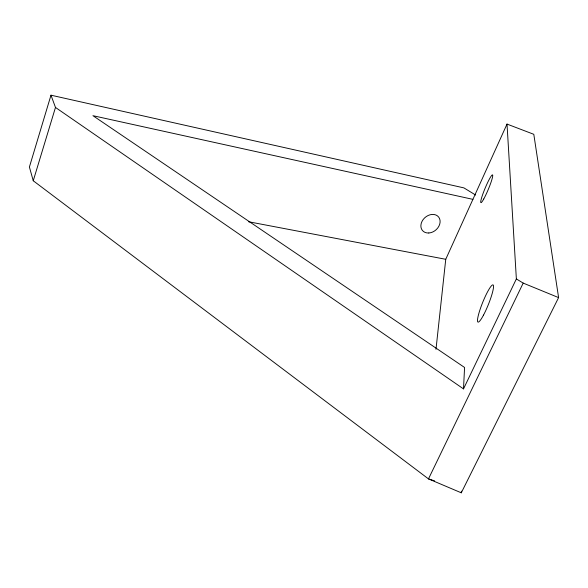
<?xml version="1.0" encoding="UTF-8"?>
<svg xmlns="http://www.w3.org/2000/svg" width="588" height="588" viewBox="0 0 588 588"><rect width="100%" height="100%" fill="white"/><g stroke="black" fill="none" stroke-linecap="round" stroke-linejoin="round"><path stroke-width="0.88" d="M475.618 195.032L463.903 187.888L50.987 95.19L29.4 167.021L33.251 180.759L428.483 478.897L461.286 492.81L461.36 491.127M50.987 95.19L55.478 107.442L463.506 388.896L464.571 367.471L92.941 115.689L472.906 199.354M435.987 349.323L445.748 259.293L507.018 124.083L533.801 134.307L558.6 297.601L461.286 492.81M33.251 180.759L55.478 107.442M463.506 388.896L516.367 278.925L507.018 124.083M516.367 278.925L523.195 283.093L428.483 478.897L434.547 480.844M248.489 221.735L445.748 259.293M523.195 283.093L558.6 297.601M483.498 315.109A20.066 3.028 -68 0 0 493.266 285.092A20.066 3.028 -68 0 0 479.786 310.361A20.066 3.028 -68 0 0 483.498 315.109M483.74 199.001A15.038 1.69 -67.3 0 0 492.737 175.533A15.038 1.69 -67.3 0 0 483.681 191.806A15.038 1.69 -67.3 0 0 483.74 199.001M428.806 232.995A10.533 8.254 -40.9 0 0 439.545 218.567A10.533 8.254 -40.9 0 0 423.132 219.581A10.533 8.254 -40.9 0 0 428.806 232.995"/></g></svg>
